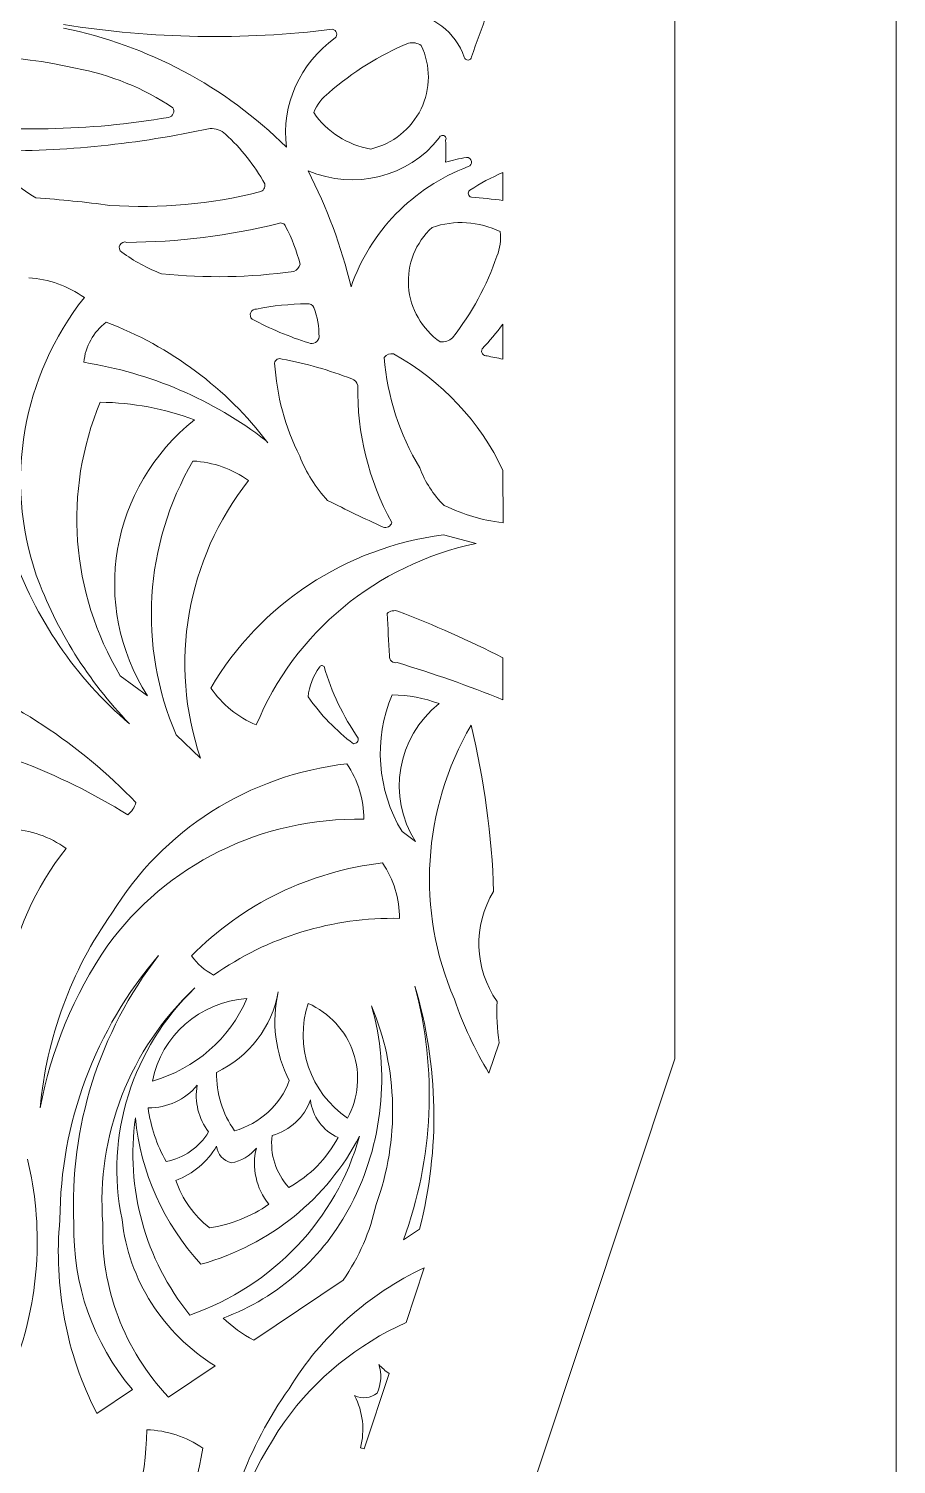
# Model space of a CAD drawing. Header units: millimetres. Extents: x -388 to 390, y -1187 to 1583.
# Drawn here: x 135.4 to 388, y -57.1 to 360.7 of the extents above; entities that cross this region are included whole.
import ezdxf

# ---------------------------------------------------------------- set-up
doc = ezdxf.new("R2010")
doc.units = ezdxf.units.MM
doc.header["$MEASUREMENT"] = 0
doc.layers.add('Livello 1', color=7, linetype='Continuous')

msp = doc.modelspace()

# ---------------------------------------------------------------- linework, layer by layer
at = {"layer": 'Livello 1', "color": 2, "lineweight": 9}
msp.add_open_spline([(-388, -1049.5), (-388, -1049.5), (388, -1049.5), (388, -1049.5), (388, -1049.5), (388, -1049.5), (388, 1049.5), (388, 1049.5), (388, 1049.5), (388, 1049.5), (-388, 1049.5), (-388, 1049.5), (-388, 1049.5), (-388, 1049.5), (-388, -1049.5), (-388, -1049.5)], degree=3, knots=[0, 0, 0, 0, 0.2, 0.2, 0.2, 0.2, 0.4, 0.4, 0.4, 0.4, 0.6, 0.6, 0.6, 0.6, 1, 1, 1, 1], dxfattribs=at)
at = {"layer": 'Livello 1', "color": 177, "lineweight": 9}
for points in [[(388, 985.5001), (388, 985.5001), (388, -1014.5), (388, -1014.5)], [(264.3286, 352.5048), (267.302, 360.8044), (270.3213, 369.0882), (273.3866, 377.3557)], [(245.1627, 365.3082), (253.007, 364.8177), (259.7583, 359.7084), (262.2168, 352.4019)], [(223.8958, 360.5119), (197.8211, 357.2553), (171.444, 357.7269), (145.5883, 361.8766)], [(145.5884, 360.8128), (169.911, 355.8782), (192.5794, 343.9928), (210.4591, 326.1433)], [(210.4591, 326.1433), (208.9427, 338.488), (214.3769, 350.6682), (224.6592, 357.9715)], [(222.7979, 342.0127), (229.6702, 348.034), (237.4934, 352.9267), (245.9639, 356.5004)], [(245.9639, 356.5004), (247.2551, 356.7558), (248.5969, 356.4964), (249.6919, 355.7798)], [(95.7771, 351.2426), (113.4994, 353.8483), (131.5652, 353.1548), (149.0244, 349.1984)], [(149.0244, 349.1984), (159.1998, 347.3017), (168.8652, 343.3686), (177.4148, 337.6455)], [(218.3917, 336.2474), (219.3306, 338.5074), (220.848, 340.4928), (222.7979, 342.0127)], [(176.166, 334.8643), (152.9684, 330.871), (129.2755, 330.4521), (105.9457, 333.6227)], [(235.0033, 325.631), (228.23, 326.8332), (222.2398, 330.6614), (218.3917, 336.2474)], [(188.2462, 331.6524), (167.2989, 327.0808), (145.8817, 324.8954), (124.4214, 325.1395)], [(188.2462, 331.6524), (189.8867, 331.6891), (191.4774, 331.1004), (192.6825, 330.0106)], [(192.6825, 330.0106), (197.2537, 325.7987), (201.1209, 320.9108), (204.1431, 315.5252)], [(254.9456, 328.8867), (245.9888, 317.4785), (230.2297, 313.5303), (216.7732, 319.3233)], [(256.7779, 328.1396), (256.898, 326.0493), (256.898, 323.954), (256.7779, 321.8636)], [(137.5244, 311.4076), (132.1281, 314.8279), (127.0105, 318.6519), (122.2176, 322.8454)], [(256.7779, 321.8636), (258.7944, 322.3923), (260.832, 322.8409), (262.8855, 323.2085)], [(216.7732, 319.3233), (222.2656, 308.5775), (226.4671, 297.245), (229.2937, 285.5525)], [(229.2937, 285.5525), (234.7676, 301.5823), (247.2463, 314.397), (263.3436, 320.5188)], [(137.5244, 311.4076), (144.7305, 310.9398), (151.9174, 310.2224), (159.0715, 309.257)], [(202.6282, 313.1904), (188.4259, 309.5625), (173.7125, 308.2338), (159.0715, 309.257)], [(252.877, 302.8523), (259.3786, 305.066), (266.5182, 304.6161), (272.676, 301.6046)], [(208.131, 303.957), (193.7012, 300.3834), (178.8794, 298.5477), (163.9948, 298.4905)], [(210.2244, 303.1239), (212.0425, 299.6208), (213.4597, 295.9319), (214.4498, 292.1244)], [(272.676, 301.6046), (272.9944, 299.1851), (272.6711, 296.726), (271.7373, 294.464)], [(174.1077, 289.348), (169.9692, 290.9157), (166.0721, 293.0361), (162.5269, 295.6487)], [(271.7373, 294.464), (268.78, 285.9135), (264.4274, 277.888), (258.8484, 270.6991)], [(212.6131, 290.0256), (199.8562, 288.2404), (186.9221, 288.0128), (174.1077, 289.348)], [(214.4498, 292.1244), (214.2167, 291.1771), (213.5337, 290.3968), (212.6131, 290.0256)], [(135.432, 288.1264), (141.2804, 287.8081), (146.9077, 285.8308), (151.6276, 282.4359)], [(137.6156, 201.6702), (128.2676, 229.1969), (133.5197, 259.4706), (151.6272, 282.4355)], [(201.7526, 279.0663), (206.5759, 280.035), (211.4837, 280.5439), (216.4073, 280.5856)], [(216.4073, 280.5856), (217.2653, 280.7897), (218.1425, 280.3274), (218.4405, 279.5139)], [(217.0107, 269.1983), (211.2855, 270.9966), (205.7488, 273.3259), (200.476, 276.1542)], [(218.4405, 279.5139), (219.4523, 276.7784), (219.9673, 273.8909), (219.9619, 270.9818)], [(151.4674, 263.5757), (151.9174, 268.1702), (154.254, 272.3893), (157.9419, 275.2664)], [(157.9419, 275.2664), (176.7214, 268.1675), (193.0513, 255.9895), (205.0273, 240.1529)], [(273.5, 274.7194), (271.6083, 272.2192), (269.5967, 269.8036), (267.4713, 267.481)], [(273.4999, 264.5292), (273.4999, 264.5292), (273.5, 274.7194), (273.5, 274.7194)], [(258.8484, 270.6991), (257.8526, 269.8553), (256.5539, 269.4353), (255.2404, 269.5321)], [(151.4674, 263.5757), (170.8293, 260.5039), (189.0792, 252.678), (204.5112, 240.8294)], [(214.3234, 236.2519), (210.0922, 244.7183), (207.61, 253.9188), (207.019, 263.3258)], [(209.1916, 264.5308), (216.1268, 263.2255), (222.9207, 261.2839), (229.4837, 258.7316)], [(238.9342, 264.9466), (239.5326, 265.8245), (240.6201, 266.2529), (241.6731, 266.0256)], [(249.3112, 232.8716), (243.371, 242.6371), (239.8194, 253.6149), (238.9342, 264.9466)], [(273.4999, 264.5292), (271.9404, 264.7902), (270.3903, 265.1094), (268.8532, 265.4862)], [(229.4837, 258.7316), (230.3767, 258.4641), (231.0448, 257.7343), (231.2183, 256.8362)], [(241.1201, 216.9929), (234.3882, 229.2251), (230.9788, 242.9442), (231.2183, 256.8357)], [(162.0956, 172.3252), (147.5738, 196.5321), (145.4183, 225.9818), (156.2661, 251.9671)], [(156.2662, 251.9675), (165.6603, 251.8276), (174.958, 250.0899), (183.7436, 246.8323)], [(169.9914, 166.5343), (153.1908, 192.857), (159.0909, 227.3087), (183.7434, 246.8321)], [(178.3831, 155.1409), (167.2232, 180.9992), (169.0239, 210.4718), (183.2531, 234.8444)], [(183.2533, 234.8449), (189.1017, 234.5266), (194.7291, 232.5493), (199.4489, 229.1543)], [(222.4588, 223.3495), (218.9686, 227.1309), (216.2117, 231.5031), (214.3234, 236.2519)], [(256.342, 221.8929), (253.1974, 224.9985), (250.796, 228.7482), (249.3112, 232.8716)], [(185.4369, 148.3887), (176.089, 175.9153), (181.3411, 206.1891), (199.4486, 229.154)], [(238.6086, 215.5919), (233.1874, 218.1014), (227.8036, 220.6875), (222.4588, 223.3495)], [(188.4623, 168.786), (202.6916, 193.1587), (227.7215, 209.643), (256.1513, 213.3649)], [(265.677, 210.8468), (265.677, 210.8468), (256.1513, 213.3649), (256.1513, 213.3649)], [(201.6956, 158.0214), (212.7162, 184.9491), (236.6988, 204.7499), (265.677, 210.8468)], [(164.7306, 158.3787), (149.0513, 171.8368), (137.2671, 189.0959), (130.5618, 208.4224)], [(164.7306, 158.3787), (152.7553, 170.8374), (143.5258, 185.5731), (137.6156, 201.6702)], [(239.7843, 190.4683), (240.6382, 191.2259), (241.8359, 191.4887), (242.9386, 191.1605)], [(240.4867, 178.1452), (240.2362, 182.252), (240.0021, 186.3597), (239.7843, 190.4683)], [(108.0344, 174.0587), (130.2829, 165.6484), (150.317, 152.4551), (166.6573, 135.4526)], [(169.9914, 166.5343), (169.9914, 166.5343), (162.0956, 172.3252), (162.0956, 172.3252)], [(216.7658, 166.2184), (217.0581, 169.3148), (218.1912, 172.2783), (220.048, 174.8017)], [(231.3602, 154.1553), (226.9779, 160.5692), (223.6189, 167.5984), (221.3982, 175.0015)], [(201.6956, 158.0214), (196.3104, 160.2767), (191.7123, 164.0169), (188.4623, 168.786)], [(229.974, 152.5591), (224.8705, 156.4104), (220.4139, 161.0192), (216.7658, 166.2184)], [(244.1158, 126.9744), (236.855, 139.0778), (235.7773, 153.8028), (241.2011, 166.7953)], [(248.0638, 124.079), (239.6635, 137.2403), (242.6136, 154.4662), (254.9398, 164.2278)], [(241.2012, 166.7955), (245.8983, 166.7256), (250.5471, 165.8568), (254.9399, 164.228)], [(98.3227, 156.5227), (121.7919, 152.7993), (144.2324, 144.4088), (164.2596, 131.869)], [(185.4369, 148.3887), (185.4369, 148.3887), (178.3831, 155.1409), (178.3831, 155.1409)], [(259.343, 78.2194), (248.1829, 104.0777), (249.9837, 133.5503), (264.2128, 157.923)], [(264.2131, 157.9234), (268.0525, 142.0589), (270.253, 125.8569), (270.7814, 109.5617)], [(159.6608, 103.2341), (174.2948, 127.3763), (199.5963, 143.4586), (228.0844, 146.7258)], [(228.0844, 146.7258), (231.2954, 141.9315), (233.0111, 136.3263), (233.0223, 130.5939)], [(166.6573, 135.4526), (166.2409, 134.0509), (165.406, 132.803), (164.2596, 131.869)], [(158.2976, 93.6703), (175.3792, 117.3762), (203.3889, 131.2165), (233.0223, 130.5939)], [(130.1085, 127.7919), (135.957, 127.4736), (141.5844, 125.4963), (146.3041, 122.1013)], [(248.0638, 124.079), (248.0638, 124.079), (244.1158, 126.9744), (244.1158, 126.9744)], [(132.2921, 41.3356), (122.9442, 68.8623), (128.1963, 99.1362), (146.3038, 122.101)], [(182.8084, 90.8134), (197.5909, 105.8772), (217.2645, 115.4435), (238.4608, 117.8745)], [(238.4608, 117.8745), (241.6718, 113.0802), (243.3874, 107.4748), (243.3987, 101.7425)], [(271.7597, 77.5914), (265.107, 87.1547), (264.7253, 99.6258), (270.7813, 109.5616)], [(138.8042, 46.6132), (140.5592, 66.9509), (147.7523, 86.4784), (159.6608, 103.2341)], [(189.2621, 85.2131), (204.9863, 96.3463), (223.9953, 102.1502), (243.3987, 101.7425)], [(138.8042, 46.6132), (141.9371, 63.4408), (148.5723, 79.4582), (158.2976, 93.6703)], [(144.5402, 14.0731), (144.6281, 42.1951), (154.7844, 69.3975), (173.2434, 90.9502)], [(148.6131, 12.8754), (147.2281, 40.9197), (155.9447, 68.5502), (173.2431, 90.9497)], [(189.2621, 85.2131), (186.6928, 86.5601), (184.4824, 88.4782), (182.8084, 90.8134)], [(157.0128, 12.9601), (155.0377, 38.5679), (164.8549, 63.7005), (183.7813, 81.4887)], [(162.5927, 14.1002), (157.5704, 38.6236), (165.5401, 63.9708), (183.7815, 81.4888)], [(208.1, 80.333), (206.2853, 70.1615), (199.6038, 61.4552), (190.1278, 56.9147)], [(211.2814, 54.5252), (207.1851, 62.5035), (206.06, 71.6301), (208.1, 80.3328)], [(247.8626, 81.9784), (254.3897, 57.6277), (253.2361, 31.9141), (244.5537, 8.2168)], [(247.8626, 81.9784), (254.7548, 58.967), (255.2139, 34.5677), (249.1923, 11.3235)], [(171.4914, 54.4067), (173.9672, 67.5919), (185.2613, 77.4572), (198.928, 78.3722)], [(198.928, 78.3722), (193.9521, 66.7373), (183.8671, 57.9283), (171.4914, 54.4067)], [(228.2324, 43.6042), (217.372, 51.0911), (212.7293, 64.6073), (216.7634, 76.9941)], [(235.2375, 76.3006), (240.7175, 56.913), (238.558, 36.2183), (229.1867, 18.315)], [(235.2375, 76.3006), (242.9416, 57.8388), (243.4111, 37.2437), (236.5561, 18.464)], [(195.352, 39.8982), (191.8491, 44.9025), (190.0233, 50.8494), (190.1278, 56.9146)], [(211.2814, 54.5252), (208.676, 47.4315), (202.7516, 41.9916), (195.352, 39.8982)], [(184.4878, 53.1508), (180.991, 48.9532), (175.7319, 46.5414), (170.1981, 46.5976)], [(187.7958, 39.581), (184.8331, 43.4666), (183.6366, 48.3748), (184.4878, 53.1508)], [(175.4386, 30.9575), (172.7013, 35.8015), (170.9234, 41.1078), (170.1981, 46.5976)], [(217.4632, 48.8809), (215.6774, 43.8758), (211.5151, 40.0337), (206.3051, 38.5815)], [(225.4883, 37.9606), (221.0321, 39.9605), (217.9826, 44.1103), (217.4632, 48.8809)], [(182.3457, -13.7112), (169.2768, 2.4955), (163.5582, 23.2322), (166.5208, 43.6732)], [(185.5869, 1.0842), (174.6911, 12.8883), (168.0011, 27.8324), (166.5208, 43.6735)], [(187.7958, 39.581), (185.1327, 35.1037), (180.6316, 31.9627), (175.4386, 30.9575)], [(231.7567, 38.3958), (224.9755, 14.1691), (206.5265, -5.2866), (182.3457, -13.7112)], [(231.7567, 38.3958), (222.369, 20.1923), (205.6274, 6.6627), (185.5869, 1.0842)], [(211.1395, 23.4498), (207.3652, 27.5707), (205.6017, 33.0905), (206.3051, 38.5815)], [(225.4883, 37.9606), (222.2718, 31.845), (217.2797, 26.7966), (211.1395, 23.4498)], [(190.0772, 35.4381), (187.4854, 30.8392), (183.2851, 27.3098), (178.2478, 25.4983)], [(194.3979, 30.5609), (192.1078, 31.2212), (190.4203, 33.126), (190.0772, 35.4381)], [(201.7049, 34.8965), (199.904, 32.6133), (197.2993, 31.0677), (194.3979, 30.5609)], [(205.3384, 18.5295), (201.6325, 23.1538), (200.2936, 29.1841), (201.7049, 34.8964)], [(135.0842, 31.6619), (139.7044, 12.486), (138.6582, -7.5802), (132.0677, -26.1963)], [(188.0803, 11.634), (183.5319, 15.255), (180.1231, 20.0616), (178.2478, 25.4983)], [(205.3384, 18.5295), (200.2012, 14.9679), (194.2967, 12.6086), (188.0803, 11.634)], [(229.1867, 18.315), (221.4321, 3.196), (208.1774, -8.5361), (192.0299, -14.5738)], [(236.5561, 18.464), (234.834, 10.6046), (231.5949, 3.1392), (227.0125, -3.5317)], [(155.2677, -42.3429), (146.3511, -24.8961), (142.6335, -5.3452), (144.5402, 14.0726)], [(165.6387, -35.3967), (154.164, -21.8622), (148.1124, -4.7047), (148.6131, 12.8749)], [(176.1495, -37.5982), (163.2087, -23.8739), (156.3309, -5.703), (157.0128, 12.9598)], [(189.7162, -28.5117), (174.4995, -19.1072), (164.5093, -3.4123), (162.5927, 14.1002)], [(244.5537, 8.2168), (244.5537, 8.2168), (249.1923, 11.3235), (249.1923, 11.3235)], [(227.0125, -3.5317), (227.0125, -3.5317), (200.9471, -20.9896), (200.9471, -20.9896)], [(200.9471, -20.9896), (197.6781, -19.277), (194.6754, -17.1165), (192.0299, -14.5738)], [(189.7162, -28.5117), (189.7162, -28.5117), (176.1495, -37.5982), (176.1495, -37.5982)], [(237.3413, -28.0795), (238.2495, -30.8234), (238.0817, -33.7999), (236.8704, -36.4294)], [(165.6387, -35.3967), (165.6387, -35.3967), (155.2677, -42.3429), (155.2677, -42.3429)], [(190.3671, -91.8174), (192.1221, -71.4797), (199.3152, -51.9521), (211.2237, -35.1965)], [(236.8704, -36.4294), (235.0202, -37.9059), (232.4609, -38.1929), (230.3174, -37.1643)], [(230.3174, -37.1643), (232.7316, -41.8548), (233.3355, -47.2403), (232.0182, -52.3316)], [(190.3671, -91.8174), (193.4998, -74.9897), (200.1351, -58.9722), (209.8605, -44.7602)], [(169.7943, -47.0948), (169.5022, -76.1006), (154.4896, -103.065), (129.7433, -119.0312)], [(169.7943, -47.0948), (175.6485, -47.2853), (181.3196, -49.139), (186.1156, -52.43)], [(186.1156, -52.43), (181.8866, -80.1937), (164.669, -104.4389), (139.5537, -117.9973)]]:
    msp.add_open_spline(points, degree=3, dxfattribs=at)
at = {"layer": 'Livello 1', "color": 242, "lineweight": 9}
msp.add_open_spline([(323.5, -969.5005), (323.5, -969.5005), (-323.5, -969.5005), (-323.5, -969.5005), (-323.5, -969.5005), (-323.5, -969.5005), (-323.5, 969.5005), (-323.5, 969.5005), (-323.5, 969.5005), (-323.5, 969.5005), (323.5, 969.5005), (323.5, 969.5005), (323.5, 969.5005), (323.5, 969.5005), (323.5, 60.8387), (323.5, 60.8387), (323.5, 60.8387), (323.5, 60.8387), (257.4997, -137.4998), (257.4997, -137.4998), (257.4997, -137.4998), (257.4997, -137.4998), (323.5, -174.5014), (323.5, -174.5014), (323.5, -174.5014), (323.5, -174.5014), (323.5, -969.5005), (323.5, -969.5005)], degree=3, knots=[0, 0, 0, 0, 0.125, 0.125, 0.125, 0.125, 0.25, 0.25, 0.25, 0.25, 0.375, 0.375, 0.375, 0.375, 0.5, 0.5, 0.5, 0.5, 0.625, 0.625, 0.625, 0.625, 0.75, 0.75, 0.75, 0.75, 1, 1, 1, 1], dxfattribs=at)
at = {"layer": 'Livello 1', "color": 177, "lineweight": 9}
for points, knots in [([(223.8958, 360.5119), (224.4399, 360.3855), (224.8731, 359.9836), (225.0309, 359.4586), (225.0309, 359.4586), (225.1887, 358.9336), (225.0468, 358.3661), (224.6593, 357.9716)], [0, 0, 0, 0, 0.33333333, 0.33333333, 0.33333333, 0.33333333, 1, 1, 1, 1]), ([(249.6919, 355.7798), (252.5012, 349.9239), (252.4806, 343.1441), (249.6357, 337.3047), (249.6357, 337.3047), (246.7906, 331.4654), (241.421, 327.1814), (235.0033, 325.631)], [0, 0, 0, 0, 0.33333333, 0.33333333, 0.33333333, 0.33333333, 1, 1, 1, 1]), ([(264.3286, 352.5048), (264.3, 351.9722), (263.8644, 351.547), (263.3201, 351.5205), (263.3201, 351.5205), (262.7758, 351.4939), (262.2992, 351.8747), (262.2168, 352.4019)], [0, 0, 0, 0, 0.33333333, 0.33333333, 0.33333333, 0.33333333, 1, 1, 1, 1]), ([(177.4148, 337.6455), (177.7249, 337.1265), (177.7621, 336.4936), (177.5149, 335.9433), (177.5149, 335.9433), (177.2679, 335.3929), (176.7663, 334.9917), (176.166, 334.8643)], [0, 0, 0, 0, 0.33333333, 0.33333333, 0.33333333, 0.33333333, 1, 1, 1, 1]), ([(254.9456, 328.8867), (255.0454, 329.2564), (255.3557, 329.5356), (255.7405, 329.6019), (255.7405, 329.6019), (256.1252, 329.6682), (256.5143, 329.5096), (256.7372, 329.1955), (256.7372, 329.1955), (256.96, 328.8815), (256.9758, 328.4692), (256.7779, 328.1396)], [0, 0, 0, 0, 0.25, 0.25, 0.25, 0.25, 0.5, 0.5, 0.5, 0.5, 1, 1, 1, 1]), ([(262.8855, 323.2085), (263.5992, 323.2475), (264.2286, 322.7546), (264.3461, 322.0645), (264.3461, 322.0645), (264.4637, 321.3745), (264.0317, 320.7085), (263.3436, 320.5188)], [0, 0, 0, 0, 0.33333333, 0.33333333, 0.33333333, 0.33333333, 1, 1, 1, 1]), ([(263.8207, 313.6598), (266.8996, 315.6512), (270.1377, 317.3846), (273.4999, 318.8444), (273.4999, 318.8444), (273.4999, 318.8444), (273.5, 310.6652), (273.5, 310.6652), (273.5, 310.6652), (270.4464, 311.0893), (267.378, 311.412), (264.3001, 311.6319)], [0, 0, 0, 0, 0.25, 0.25, 0.25, 0.25, 0.5, 0.5, 0.5, 0.5, 1, 1, 1, 1]), ([(204.1431, 315.5252), (204.2886, 315.0172), (204.2067, 314.4727), (203.9177, 314.0273), (203.9177, 314.0273), (203.6287, 313.5819), (203.1598, 313.2776), (202.6282, 313.1904)], [0, 0, 0, 0, 0.33333333, 0.33333333, 0.33333333, 0.33333333, 1, 1, 1, 1]), ([(264.3001, 311.6319), (263.8668, 311.7406), (263.5315, 312.0766), (263.4307, 312.5033), (263.4307, 312.5033), (263.3298, 312.9298), (263.4802, 313.3759), (263.8207, 313.6598)], [0, 0, 0, 0, 0.33333333, 0.33333333, 0.33333333, 0.33333333, 1, 1, 1, 1]), ([(208.131, 303.957), (208.5165, 304.1568), (208.9724, 304.1793), (209.3765, 304.0186), (209.3765, 304.0186), (209.7804, 303.8578), (210.091, 303.5302), (210.2244, 303.1239)], [0, 0, 0, 0, 0.33333333, 0.33333333, 0.33333333, 0.33333333, 1, 1, 1, 1]), ([(255.2404, 269.5321), (249.8512, 273.2784), (246.4618, 279.1914), (246.0041, 285.645), (246.0041, 285.645), (245.5463, 292.0986), (248.0684, 298.4132), (252.8769, 302.8523)], [0, 0, 0, 0, 0.33333333, 0.33333333, 0.33333333, 0.33333333, 1, 1, 1, 1]), ([(162.5269, 295.6487), (161.83, 296.0957), (161.5873, 296.9837), (161.9632, 297.7115), (161.9632, 297.7115), (162.3392, 298.4393), (163.2138, 298.7747), (163.9948, 298.4905)], [0, 0, 0, 0, 0.33333333, 0.33333333, 0.33333333, 0.33333333, 1, 1, 1, 1]), ([(200.476, 276.1542), (199.9337, 276.6344), (199.7631, 277.3988), (200.0514, 278.0565), (200.0514, 278.0565), (200.3399, 278.7143), (201.0234, 279.12), (201.7526, 279.0663)], [0, 0, 0, 0, 0.33333333, 0.33333333, 0.33333333, 0.33333333, 1, 1, 1, 1]), ([(219.9619, 270.9818), (219.8976, 270.318), (219.5193, 269.7221), (218.9395, 269.3717), (218.9395, 269.3717), (218.3599, 269.0215), (217.646, 268.9573), (217.0107, 269.1983)], [0, 0, 0, 0, 0.33333333, 0.33333333, 0.33333333, 0.33333333, 1, 1, 1, 1]), ([(268.8532, 265.4862), (268.335, 265.4146), (267.8204, 265.638), (267.5267, 266.062), (267.5267, 266.062), (267.233, 266.4859), (267.2115, 267.0364), (267.4713, 267.481)], [0, 0, 0, 0, 0.33333333, 0.33333333, 0.33333333, 0.33333333, 1, 1, 1, 1]), ([(207.019, 263.3258), (207.0944, 263.7961), (207.385, 264.2069), (207.8082, 264.4415), (207.8082, 264.4415), (208.2312, 264.6762), (208.7406, 264.7091), (209.1916, 264.5308)], [0, 0, 0, 0, 0.33333333, 0.33333333, 0.33333333, 0.33333333, 1, 1, 1, 1]), ([(241.6731, 266.0256), (255.7592, 258.1854), (266.833, 246.2617), (273.5, 232.0811), (273.5, 232.0811), (273.5, 232.0811), (273.53, 216.8641), (273.53, 216.8641), (273.53, 216.8641), (266.6033, 217.7244), (262.7331, 219.1411), (256.342, 221.8929)], [0, 0, 0, 0, 0.25, 0.25, 0.25, 0.25, 0.5, 0.5, 0.5, 0.5, 1, 1, 1, 1]), ([(241.1201, 216.9929), (241.0165, 216.458), (240.6783, 215.9944), (240.195, 215.7248), (240.195, 215.7248), (239.7116, 215.4552), (239.1317, 215.4066), (238.6086, 215.5919)], [0, 0, 0, 0, 0.33333333, 0.33333333, 0.33333333, 0.33333333, 1, 1, 1, 1]), ([(242.9386, 191.1605), (253.3705, 187.1648), (263.5724, 182.6224), (273.5, 177.5544), (273.5, 177.5544), (273.5, 177.5544), (273.5001, 165.3644), (273.5001, 165.3644), (273.5001, 165.3644), (263.4098, 169.4397), (253.1293, 173.0539), (242.6918, 176.1944)], [0, 0, 0, 0, 0.25, 0.25, 0.25, 0.25, 0.5, 0.5, 0.5, 0.5, 1, 1, 1, 1]), ([(242.6918, 176.1944), (242.1129, 176.0519), (241.4996, 176.2016), (241.0567, 176.5933), (241.0567, 176.5933), (240.6139, 176.985), (240.4001, 177.5672), (240.4867, 178.1452)], [0, 0, 0, 0, 0.33333333, 0.33333333, 0.33333333, 0.33333333, 1, 1, 1, 1]), ([(220.048, 174.8017), (220.1483, 175.0606), (220.3835, 175.2465), (220.6633, 175.288), (220.6633, 175.288), (220.9433, 175.3294), (221.2241, 175.2198), (221.3982, 175.0015)], [0, 0, 0, 0, 0.33333333, 0.33333333, 0.33333333, 0.33333333, 1, 1, 1, 1]), ([(231.3602, 154.1553), (231.4201, 153.7584), (231.3023, 153.3555), (231.0368, 153.0498), (231.0368, 153.0498), (230.7713, 152.7441), (230.384, 152.5652), (229.974, 152.5591)], [0, 0, 0, 0, 0.33333333, 0.33333333, 0.33333333, 0.33333333, 1, 1, 1, 1]), ([(216.7634, 76.9942), (222.9706, 74.2255), (227.7272, 69.0624), (229.9008, 62.7345), (229.9008, 62.7345), (232.0743, 56.4065), (231.4701, 49.48), (228.2324, 43.6042)], [0, 0, 0, 0, 0.33333333, 0.33333333, 0.33333333, 0.33333333, 1, 1, 1, 1]), ([(271.7597, 77.5911), (271.5562, 73.553), (271.7632, 69.5182), (272.3704, 65.5451), (272.3704, 65.5451), (272.3704, 65.5451), (269.4201, 56.6789), (269.4201, 56.6789), (269.4201, 56.6789), (265.3241, 63.4988), (261.9463, 70.716), (259.343, 78.2194)], [0, 0, 0, 0, 0.25, 0.25, 0.25, 0.25, 0.5, 0.5, 0.5, 0.5, 1, 1, 1, 1]), ([(211.2237, -35.1965), (220.6105, -19.7104), (234.3872, -7.5406), (250.5784, 0.0578), (250.5784, 0.0578), (250.5784, 0.0578), (245.2789, -15.8676), (245.2789, -15.8676), (245.2789, -15.8676), (231.286, -22.2004), (219.0047, -32.0697), (209.8605, -44.7602)], [0, 0, 0, 0, 0.25, 0.25, 0.25, 0.25, 0.5, 0.5, 0.5, 0.5, 1, 1, 1, 1]), ([(237.3413, -28.0795), (238.2521, -29.0687), (239.2565, -29.9532), (240.3349, -30.7251), (240.3349, -30.7251), (240.3349, -30.7251), (233.0561, -52.5988), (233.0561, -52.5988), (233.0561, -52.5988), (232.709, -52.5157), (232.3629, -52.4266), (232.0182, -52.3316)], [0, 0, 0, 0, 0.25, 0.25, 0.25, 0.25, 0.5, 0.5, 0.5, 0.5, 1, 1, 1, 1])]:
    msp.add_open_spline(points, degree=3, knots=knots, dxfattribs=at)

doc.saveas('drawing.dxf')
